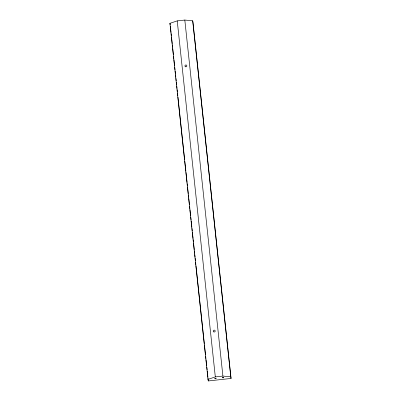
<?xml version="1.0" encoding="UTF-8"?>
<svg xmlns="http://www.w3.org/2000/svg" width="401" height="401" viewBox="0 0 401 401"><rect width="100%" height="100%" fill="white"/><g stroke="black" fill="none" stroke-linecap="round" stroke-linejoin="round"><path stroke-width="0.6" d="M169.934 23.323L177.232 20.887L184.816 20.05L192.691 20.812L192.981 22.416L231.066 378.439L208.309 380.95L208.019 379.351L169.934 23.323L170.219 24.922M208.019 379.351L215.317 376.91L222.906 376.078L230.781 376.84L231.066 378.439M192.691 20.812L230.781 376.84M184.816 20.05L222.906 376.078M177.232 20.887L215.317 376.91M170.355 26.17L171.016 32.391M171.152 33.639L171.417 36.13M171.553 37.373L172.214 43.599M172.35 44.842L172.615 47.333M172.751 48.576L173.417 54.802M173.548 56.045L173.813 58.536M173.949 59.779L174.615 66.005M174.746 67.248L175.011 69.739M175.147 70.982L175.412 73.473M175.548 74.716L175.813 77.208M175.944 78.451L176.214 80.942M176.345 82.185L176.61 84.676M176.746 85.919L177.011 88.41M177.147 89.654L177.412 92.145M177.543 93.393L177.808 95.879M177.944 97.127L184.671 159.989M184.801 161.237L185.869 171.192M185.999 172.44L187.066 182.395M187.197 183.643L187.468 186.129M187.598 187.377L188.264 193.603M188.4 194.846L188.665 197.337M188.796 198.58L189.462 204.806M189.598 206.049L189.863 208.54M189.994 209.783L190.66 216.009M190.796 217.252L191.061 219.743M191.197 220.986L191.858 227.212M191.994 228.455L192.259 230.946M192.395 232.189L193.056 238.415M193.192 239.658L193.457 242.149M193.593 243.397L194.259 249.617M194.39 250.866L194.655 253.352M194.791 254.6L195.056 257.086M195.192 258.334L195.457 260.82M195.588 262.069L195.853 264.555M195.989 265.803L204.315 343.607M204.445 344.85L205.512 354.81M205.643 356.053L205.908 358.544M206.044 359.787L206.71 366.013M206.841 367.256L207.106 369.747M207.242 370.99L207.908 377.216M208.039 378.459L208.309 380.95M214.766 378.509C215.923 379.326 217.402 377.672 214.766 378.509M222.355 377.672C223.507 378.489 224.991 376.835 222.355 377.672M213.863 331.918A0.952 0.932 -10.2 0 0 215.202 330.96A0.952 0.932 -10.2 0 0 213.693 330.314A0.952 0.932 -10.2 0 0 213.863 331.918M185.498 66.751A0.952 0.932 -10.2 0 0 186.831 65.794A0.952 0.932 -10.2 0 0 185.322 65.147A0.952 0.932 -10.2 0 0 185.498 66.751"/></g></svg>
